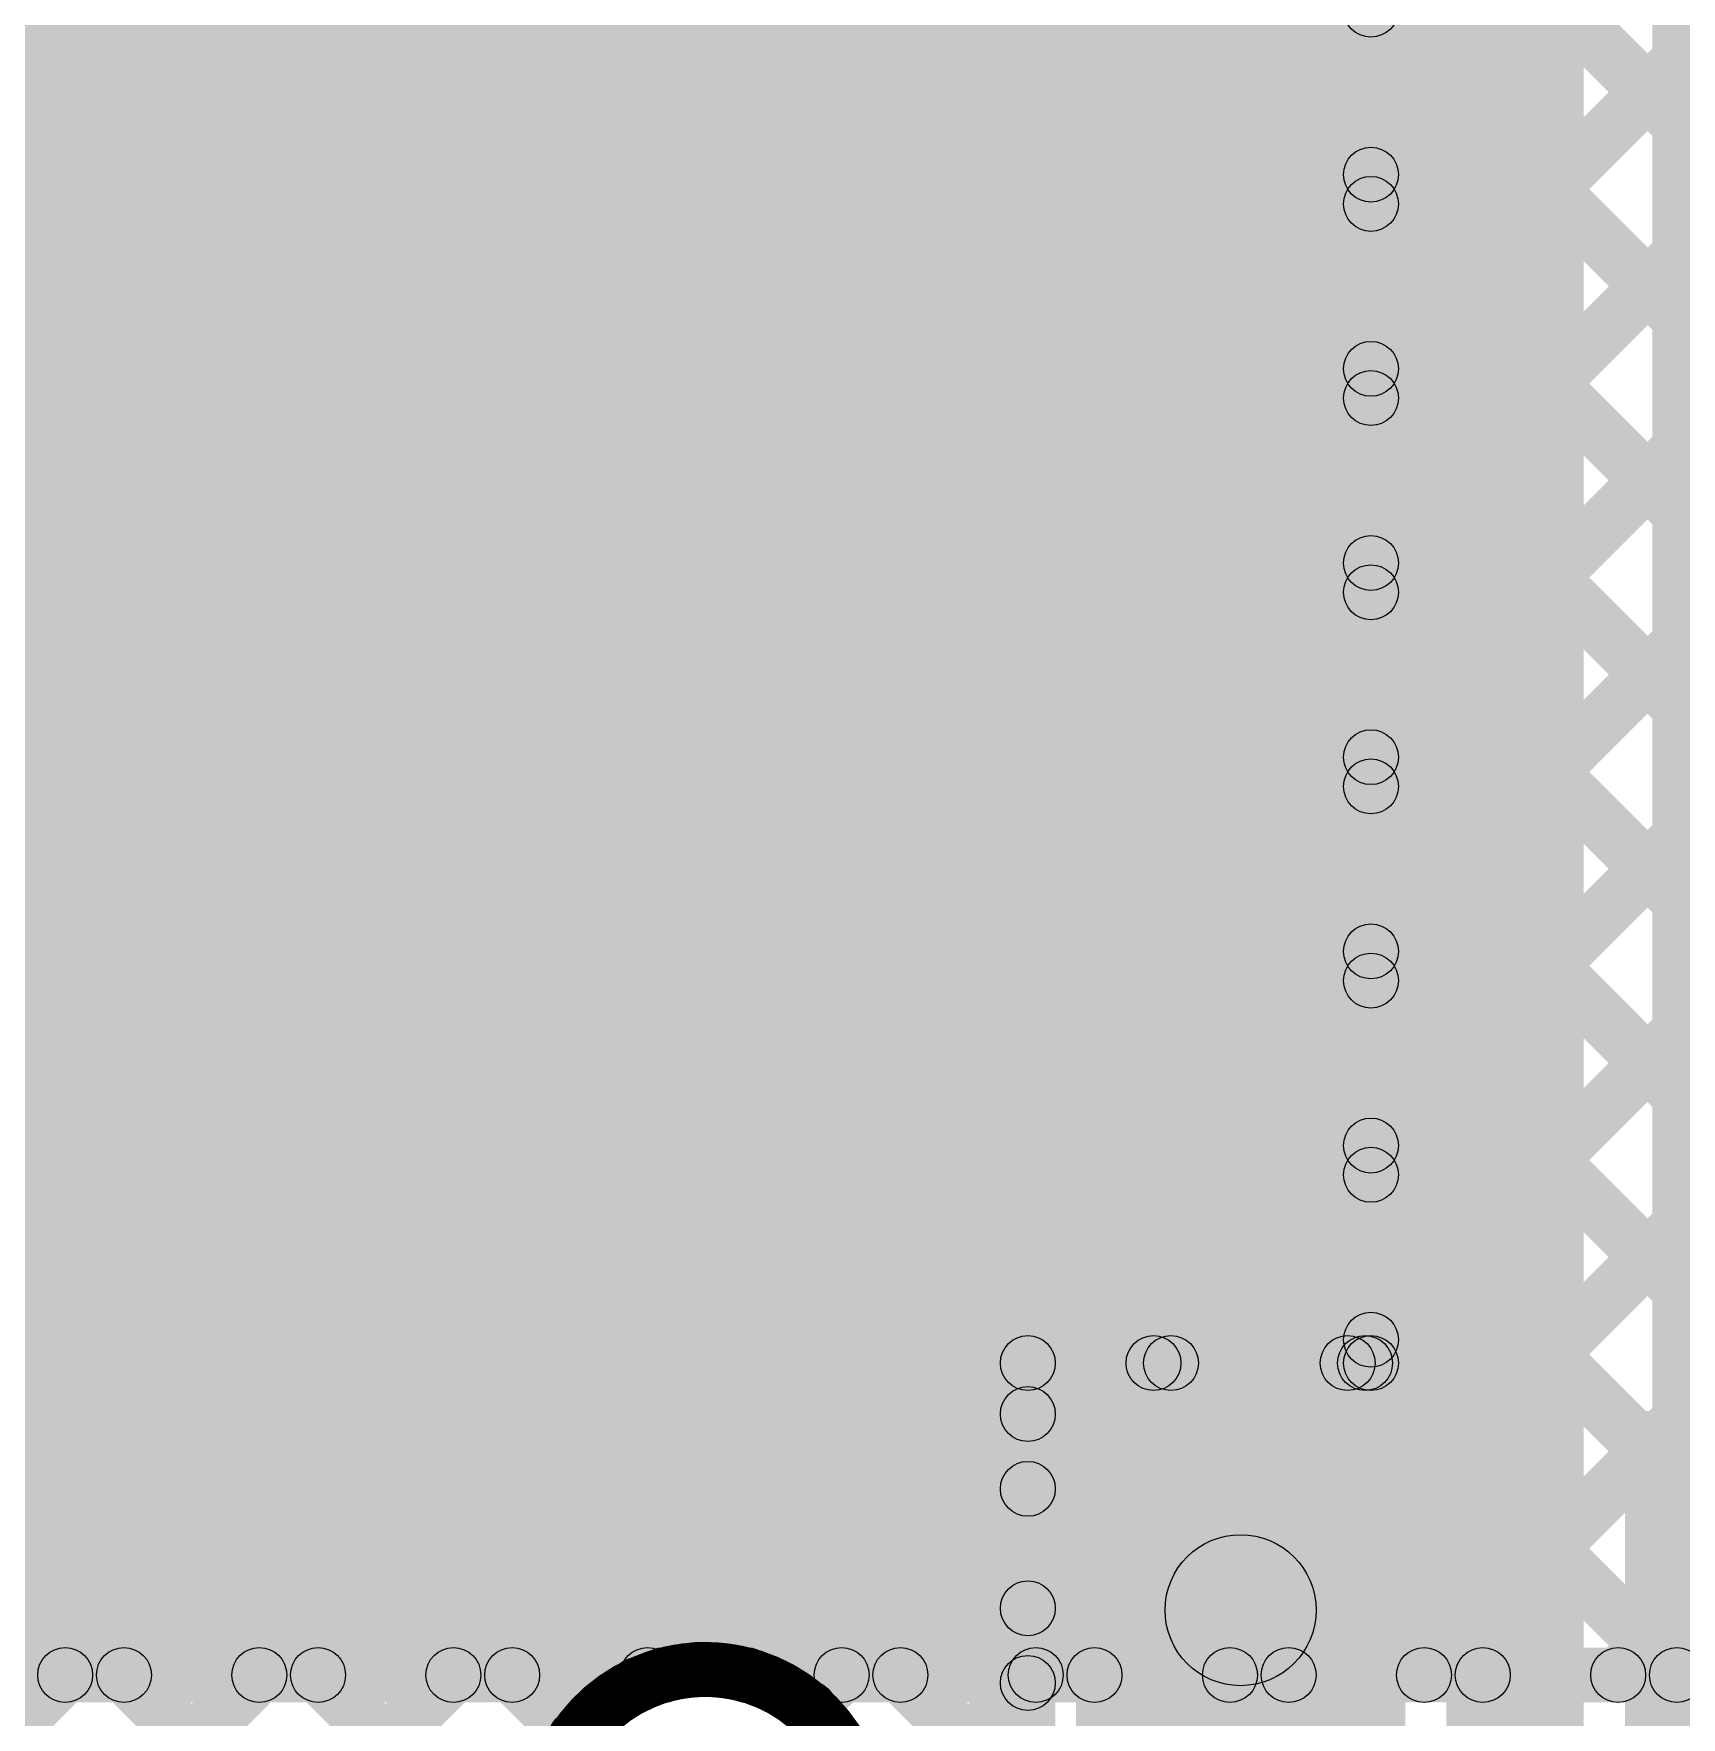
# Model space of a CAD drawing. Header units: millimetres. Extents: x -0.24 to 2.5, y 0 to 2.55.
# Drawn here: x 1.8642 to 2.1042, y 1.6108 to 1.8561 of the extents above; entities that cross this region are included whole.
import ezdxf

# ---------------------------------------------------------------- set-up
doc = ezdxf.new("R2010")
doc.units = ezdxf.units.MM
doc.header["$MEASUREMENT"] = 0
for name, color, linetype in [('BottomLayer', 5, 'Continuous'), ('BottomPaste', 16, 'Continuous'), ('BottomSolder', 6, 'Continuous'), ('TopLayer', 1, 'Continuous'), ('TopPaste', 8, 'Continuous'), ('TopSolder', 216, 'Continuous'), ('ViaHoleLayer', 16, 'Continuous')]:
    doc.layers.add(name, color=color, linetype=linetype)

# ---------------------------------------------------------------- blocks, each defined once
blk = doc.blocks.new('ESP32_WROOM_32__16MB__65')
at = {"layer": 'TopLayer'}
blk.add_hatch(color=1, dxfattribs=at).paths.add_polyline_path([(-0.13743, 0.14843), (0.05943, 0.14843), (0.05943, -0.04843), (-0.13743, -0.04843)])
at = {"layer": 'TopPaste'}
blk.add_hatch(color=8, dxfattribs=at).paths.add_polyline_path([(-0.13743, 0.14843), (0.05943, 0.14843), (0.05943, -0.04843), (-0.13743, -0.04843)])
at = {"layer": 'TopSolder'}
blk.add_hatch(color=216, dxfattribs=at).paths.add_polyline_path([(-0.14143, 0.15243), (0.06343, 0.15243), (0.06343, -0.05243), (-0.14143, -0.05243)])
blk = doc.blocks.new('RES_0805_B_69')
at = {"layer": 'BottomLayer'}
for points in [[(-0.06, 0.025), (-0.02, 0.025), (-0.02, -0.025), (-0.06, -0.025)], [(0.02, 0.025), (0.06, 0.025), (0.06, -0.025), (0.02, -0.025)]]:
    blk.add_hatch(color=5, dxfattribs=at).paths.add_polyline_path(points)
at = {"layer": 'BottomPaste'}
for points in [[(-0.06, 0.025), (-0.02, 0.025), (-0.02, -0.025), (-0.06, -0.025)], [(0.02, 0.025), (0.06, 0.025), (0.06, -0.025), (0.02, -0.025)]]:
    blk.add_hatch(color=16, dxfattribs=at).paths.add_polyline_path(points)
at = {"layer": 'BottomSolder'}
for points in [[(-0.064, 0.029), (-0.016, 0.029), (-0.016, -0.029), (-0.064, -0.029)], [(0.016, 0.029), (0.064, 0.029), (0.064, -0.029), (0.016, -0.029)]]:
    blk.add_hatch(color=6, dxfattribs=at).paths.add_polyline_path(points)

msp = doc.modelspace()

# ---------------------------------------------------------------- hatches: boundary and pattern name
at = {"layer": 'BottomLayer'}
for points in [[(2.1, 1.66), (2.285, 1.66), (2.285, 2.063), (2.1, 2.063)], [(1.75346, 1.93317), (1.75912, 1.93883), (2.03268, 1.66527), (2.02703, 1.65961)], [(1.76383, 1.67614), (1.75817, 1.68179), (2.01521, 1.93883), (2.02086, 1.93317)], [(1.76383, 1.70442), (1.75817, 1.71008), (1.98692, 1.93883), (1.99258, 1.93317)], [(1.76383, 1.64785), (1.75817, 1.65351), (2.04349, 1.93883), (2.04915, 1.93317)], [(1.76383, 1.7327), (1.75817, 1.73836), (1.95864, 1.93883), (1.9643, 1.93317)], [(1.78175, 1.93317), (1.78741, 1.93883), (2.06097, 1.66527), (2.05531, 1.65961)], [(1.81003, 1.93317), (1.81569, 1.93883), (2.06183, 1.69269), (2.05617, 1.68703)], [(1.83832, 1.93317), (1.84397, 1.93883), (2.06183, 1.72097), (2.05617, 1.71532)], [(1.8666, 1.93317), (1.87226, 1.93883), (2.06183, 1.74926), (2.05617, 1.7436)], [(1.89489, 1.93317), (1.90054, 1.93883), (2.06183, 1.77754), (2.05617, 1.77189)], [(1.92317, 1.93317), (1.92883, 1.93883), (2.06183, 1.80583), (2.05617, 1.80017)], [(1.95145, 1.93317), (1.95711, 1.93883), (2.06183, 1.83411), (2.05617, 1.82845)], [(2.063, 1.66244), (2.055, 1.66244), (2.055, 1.926), (2.063, 1.926)], [(2.09, 1.56737), (2.07, 1.56737), (2.07, 1.926), (2.09, 1.926)], [(1.76383, 1.61957), (1.75817, 1.62522), (2.05617, 1.92322), (2.06183, 1.91757)], [(1.75575, 1.9026), (1.76141, 1.90825), (2.01183, 1.65784), (2.00617, 1.65218)], [(1.7652, 1.59265), (1.75954, 1.59831), (2.05617, 1.89494), (2.06183, 1.88928)], [(1.75817, 1.8719), (1.76383, 1.87755), (2.01183, 1.62955), (2.00617, 1.6239)], [(1.815, 1.61417), (1.80935, 1.61983), (2.05617, 1.86665), (2.06183, 1.861)], [(1.75817, 1.84361), (1.76383, 1.84927), (2.01183, 1.60127), (2.00617, 1.59561)], [(1.84329, 1.61417), (1.83763, 1.61983), (2.05617, 1.83837), (2.06183, 1.83271)], [(1.75817, 1.81533), (1.76383, 1.82098), (1.96418, 1.62063), (1.95853, 1.61497)], [(1.87157, 1.61417), (1.86591, 1.61983), (2.05617, 1.81009), (2.06183, 1.80443)], [(1.75817, 1.78704), (1.76383, 1.7927), (1.9367, 1.61983), (1.93104, 1.61417)], [(1.89985, 1.61417), (1.8942, 1.61983), (2.05617, 1.7818), (2.06183, 1.77615)], [(1.75817, 1.75876), (1.76383, 1.76442), (1.90842, 1.61983), (1.90276, 1.61417)], [(1.92814, 1.61417), (1.92248, 1.61983), (2.05617, 1.75352), (2.06183, 1.74786)], [(1.75817, 1.73047), (1.76383, 1.73613), (1.88013, 1.61983), (1.87447, 1.61417)], [(1.95642, 1.61417), (1.95077, 1.61983), (2.05617, 1.72523), (2.06183, 1.71958)], [(2.03014, 1.65961), (2.02449, 1.66527), (2.05617, 1.69695), (2.06183, 1.69129)], [(2.05843, 1.65961), (2.05277, 1.66527), (2.05617, 1.66866), (2.06183, 1.66301)], [(2.009, 1.65844), (2.009, 1.66644), (2.059, 1.66644), (2.059, 1.65844)], [(2.013, 1.59044), (2.005, 1.59044), (2.005, 1.66244), (2.013, 1.66244)], [(2.1, 1.597), (2.234, 1.597), (2.234, 1.661), (2.1, 1.661)], [(1.97986, 1.60933), (1.97421, 1.61498), (2.00617, 1.64695), (2.01183, 1.64129)], [(2.051, 1.58831), (2.029, 1.58831), (2.029, 1.62644), (2.051, 1.62644)], [(1.808, 1.613), (1.808, 1.621), (1.95597, 1.621), (1.95597, 1.613)], [(1.98735, 1.58853), (1.98169, 1.59418), (2.00617, 1.61866), (2.01183, 1.61301)]]:
    msp.add_hatch(color=5, dxfattribs=at).paths.add_polyline_path(points)
h = msp.add_hatch(color=5, dxfattribs=at)
edge = h.paths.add_edge_path()
edge.add_arc((2.059, 1.85957), 0.004, 0, 360)
h = msp.add_hatch(color=5, dxfattribs=at)
edge = h.paths.add_edge_path()
edge.add_arc((1.881, 1.84013), 0.01181, 0, 360)
h = msp.add_hatch(color=5, dxfattribs=at)
edge = h.paths.add_edge_path()
edge.add_arc((1.916, 1.84002), 0.01181, 0, 360)
h = msp.add_hatch(color=5, dxfattribs=at)
edge = h.paths.add_edge_path()
edge.add_arc((1.951, 1.84002), 0.01181, 0, 360)
h = msp.add_hatch(color=5, dxfattribs=at)
edge = h.paths.add_edge_path()
edge.add_arc((1.986, 1.83991), 0.01181, 0, 360)
h = msp.add_hatch(color=5, dxfattribs=at)
edge = h.paths.add_edge_path()
edge.add_arc((2.059, 1.83554), 0.004, 0, 360)
h = msp.add_hatch(color=5, dxfattribs=at)
edge = h.paths.add_edge_path()
edge.add_arc((2.059, 1.83128), 0.004, 0, 360)
h = msp.add_hatch(color=5, dxfattribs=at)
edge = h.paths.add_edge_path()
edge.add_arc((1.881, 1.806), 0.01181, 0, 360)
h = msp.add_hatch(color=5, dxfattribs=at)
edge = h.paths.add_edge_path()
edge.add_arc((1.916, 1.80711), 0.01181, 0, 360)
h = msp.add_hatch(color=5, dxfattribs=at)
edge = h.paths.add_edge_path()
edge.add_arc((1.951, 1.80589), 0.01181, 0, 360)
h = msp.add_hatch(color=5, dxfattribs=at)
edge = h.paths.add_edge_path()
edge.add_arc((1.986, 1.807), 0.01181, 0, 360)
h = msp.add_hatch(color=5, dxfattribs=at)
edge = h.paths.add_edge_path()
edge.add_arc((2.059, 1.80726), 0.004, 0, 360)
h = msp.add_hatch(color=5, dxfattribs=at)
edge = h.paths.add_edge_path()
edge.add_arc((2.059, 1.803), 0.004, 0, 360)
h = msp.add_hatch(color=5, dxfattribs=at)
edge = h.paths.add_edge_path()
edge.add_arc((1.881, 1.774), 0.01181, 0, 360)
h = msp.add_hatch(color=5, dxfattribs=at)
edge = h.paths.add_edge_path()
edge.add_arc((1.916, 1.77389), 0.01181, 0, 360)
h = msp.add_hatch(color=5, dxfattribs=at)
edge = h.paths.add_edge_path()
edge.add_arc((1.951, 1.77389), 0.01181, 0, 360)
h = msp.add_hatch(color=5, dxfattribs=at)
edge = h.paths.add_edge_path()
edge.add_arc((1.986, 1.77378), 0.01181, 0, 360)
h = msp.add_hatch(color=5, dxfattribs=at)
edge = h.paths.add_edge_path()
edge.add_arc((2.059, 1.77897), 0.004, 0, 360)
h = msp.add_hatch(color=5, dxfattribs=at)
edge = h.paths.add_edge_path()
edge.add_arc((2.059, 1.77471), 0.004, 0, 360)
h = msp.add_hatch(color=5, dxfattribs=at)
edge = h.paths.add_edge_path()
edge.add_arc((2.059, 1.75069), 0.004, 0, 360)
h = msp.add_hatch(color=5, dxfattribs=at)
edge = h.paths.add_edge_path()
edge.add_arc((1.881, 1.74122), 0.01181, 0, 360)
h = msp.add_hatch(color=5, dxfattribs=at)
edge = h.paths.add_edge_path()
edge.add_arc((1.916, 1.74111), 0.01181, 0, 360)
h = msp.add_hatch(color=5, dxfattribs=at)
edge = h.paths.add_edge_path()
edge.add_arc((1.951, 1.74111), 0.01181, 0, 360)
h = msp.add_hatch(color=5, dxfattribs=at)
edge = h.paths.add_edge_path()
edge.add_arc((1.986, 1.741), 0.01181, 0, 360)
h = msp.add_hatch(color=5, dxfattribs=at)
edge = h.paths.add_edge_path()
edge.add_arc((2.059, 1.74643), 0.004, 0, 360)
h = msp.add_hatch(color=5, dxfattribs=at)
edge = h.paths.add_edge_path()
edge.add_arc((2.059, 1.7224), 0.004, 0, 360)
h = msp.add_hatch(color=5, dxfattribs=at)
edge = h.paths.add_edge_path()
edge.add_arc((2.059, 1.71815), 0.004, 0, 360)
h = msp.add_hatch(color=5, dxfattribs=at)
edge = h.paths.add_edge_path()
edge.add_arc((1.881, 1.708), 0.01181, 0, 360)
h = msp.add_hatch(color=5, dxfattribs=at)
edge = h.paths.add_edge_path()
edge.add_arc((1.916, 1.70911), 0.01181, 0, 360)
h = msp.add_hatch(color=5, dxfattribs=at)
edge = h.paths.add_edge_path()
edge.add_arc((1.951, 1.70789), 0.01181, 0, 360)
h = msp.add_hatch(color=5, dxfattribs=at)
edge = h.paths.add_edge_path()
edge.add_arc((1.986, 1.709), 0.01181, 0, 360)
h = msp.add_hatch(color=5, dxfattribs=at)
edge = h.paths.add_edge_path()
edge.add_arc((2.059, 1.69412), 0.004, 0, 360)
h = msp.add_hatch(color=5, dxfattribs=at)
edge = h.paths.add_edge_path()
edge.add_arc((2.059, 1.68986), 0.004, 0, 360)
h = msp.add_hatch(color=5, dxfattribs=at)
edge = h.paths.add_edge_path()
edge.add_arc((1.916, 1.67589), 0.01181, 0, 360)
h = msp.add_hatch(color=5, dxfattribs=at)
edge = h.paths.add_edge_path()
edge.add_arc((1.986, 1.67578), 0.01181, 0, 360)
h = msp.add_hatch(color=5, dxfattribs=at)
edge = h.paths.add_edge_path()
edge.add_arc((1.881, 1.67478), 0.01181, 0, 360)
h = msp.add_hatch(color=5, dxfattribs=at)
edge = h.paths.add_edge_path()
edge.add_arc((1.951, 1.67467), 0.01181, 0, 360)
h = msp.add_hatch(color=5, dxfattribs=at)
edge = h.paths.add_edge_path()
edge.add_arc((2.059, 1.66584), 0.004, 0, 360)
h = msp.add_hatch(color=5, dxfattribs=at)
edge = h.paths.add_edge_path()
edge.add_arc((2.009, 1.66244), 0.004, 0, 360)
h = msp.add_hatch(color=5, dxfattribs=at)
edge = h.paths.add_edge_path()
edge.add_arc((2.009, 1.66244), 0.004, 0, 360)
h = msp.add_hatch(color=5, dxfattribs=at)
edge = h.paths.add_edge_path()
edge.add_arc((2.02732, 1.66244), 0.004, 0, 360)
h = msp.add_hatch(color=5, dxfattribs=at)
edge = h.paths.add_edge_path()
edge.add_arc((2.02986, 1.66244), 0.004, 0, 360)
h = msp.add_hatch(color=5, dxfattribs=at)
edge = h.paths.add_edge_path()
edge.add_arc((2.0556, 1.66244), 0.004, 0, 360)
h = msp.add_hatch(color=5, dxfattribs=at)
edge = h.paths.add_edge_path()
edge.add_arc((2.05814, 1.66244), 0.004, 0, 360)
h = msp.add_hatch(color=5, dxfattribs=at)
edge = h.paths.add_edge_path()
edge.add_arc((2.059, 1.66244), 0.004, 0, 360)
h = msp.add_hatch(color=5, dxfattribs=at)
edge = h.paths.add_edge_path()
edge.add_arc((2.059, 1.66244), 0.004, 0, 360)
h = msp.add_hatch(color=5, dxfattribs=at)
edge = h.paths.add_edge_path()
edge.add_arc((2.009, 1.65501), 0.004, 0, 360)
h = msp.add_hatch(color=5, dxfattribs=at)
edge = h.paths.add_edge_path()
edge.add_arc((1.881, 1.64155), 0.01181, 0, 360)
h = msp.add_hatch(color=5, dxfattribs=at)
edge = h.paths.add_edge_path()
edge.add_arc((1.916, 1.64267), 0.01181, 0, 360)
h = msp.add_hatch(color=5, dxfattribs=at)
edge = h.paths.add_edge_path()
edge.add_arc((1.951, 1.64144), 0.01181, 0, 360)
h = msp.add_hatch(color=5, dxfattribs=at)
edge = h.paths.add_edge_path()
edge.add_arc((1.986, 1.64255), 0.01181, 0, 360)
h = msp.add_hatch(color=5, dxfattribs=at)
edge = h.paths.add_edge_path()
edge.add_arc((2.009, 1.64412), 0.004, 0, 360)
h = msp.add_hatch(color=5, dxfattribs=at)
edge = h.paths.add_edge_path()
edge.add_arc((2.04, 1.62644), 0.011, 0, 360)
h = msp.add_hatch(color=5, dxfattribs=at)
edge = h.paths.add_edge_path()
edge.add_arc((2.009, 1.62672), 0.004, 0, 360)
h = msp.add_hatch(color=5, dxfattribs=at)
edge = h.paths.add_edge_path()
edge.add_arc((1.96135, 1.6178), 0.004, 0, 360)
h = msp.add_hatch(color=5, dxfattribs=at)
edge = h.paths.add_edge_path()
edge.add_arc((1.86874, 1.617), 0.004, 0, 360)
h = msp.add_hatch(color=5, dxfattribs=at)
edge = h.paths.add_edge_path()
edge.add_arc((1.8773, 1.617), 0.004, 0, 360)
h = msp.add_hatch(color=5, dxfattribs=at)
edge = h.paths.add_edge_path()
edge.add_arc((1.89703, 1.617), 0.004, 0, 360)
h = msp.add_hatch(color=5, dxfattribs=at)
edge = h.paths.add_edge_path()
edge.add_arc((1.90559, 1.617), 0.004, 0, 360)
h = msp.add_hatch(color=5, dxfattribs=at)
edge = h.paths.add_edge_path()
edge.add_arc((1.92531, 1.617), 0.004, 0, 360)
h = msp.add_hatch(color=5, dxfattribs=at)
edge = h.paths.add_edge_path()
edge.add_arc((1.93387, 1.617), 0.004, 0, 360)
h = msp.add_hatch(color=5, dxfattribs=at)
edge = h.paths.add_edge_path()
edge.add_arc((1.9536, 1.617), 0.004, 0, 360)
h = msp.add_hatch(color=5, dxfattribs=at)
edge = h.paths.add_edge_path()
edge.add_arc((1.95597, 1.617), 0.004, 0, 360)
h = msp.add_hatch(color=5, dxfattribs=at)
edge = h.paths.add_edge_path()
edge.add_arc((1.95597, 1.617), 0.004, 0, 360)
h = msp.add_hatch(color=5, dxfattribs=at)
edge = h.paths.add_edge_path()
edge.add_arc((2.009, 1.61584), 0.004, 0, 360)
h = msp.add_hatch(color=5, dxfattribs=at)
edge = h.paths.add_edge_path()
edge.add_arc((1.97703, 1.61216), 0.004, 0, 360)
at = {"layer": 'BottomSolder'}
h = msp.add_hatch(color=6, dxfattribs=at)
edge = h.paths.add_edge_path()
edge.add_arc((1.881, 1.84013), 0.01581, 0, 360)
h = msp.add_hatch(color=6, dxfattribs=at)
edge = h.paths.add_edge_path()
edge.add_arc((1.916, 1.84002), 0.01581, 0, 360)
h = msp.add_hatch(color=6, dxfattribs=at)
edge = h.paths.add_edge_path()
edge.add_arc((1.951, 1.84002), 0.01581, 0, 360)
h = msp.add_hatch(color=6, dxfattribs=at)
edge = h.paths.add_edge_path()
edge.add_arc((1.986, 1.83991), 0.01581, 0, 360)
h = msp.add_hatch(color=6, dxfattribs=at)
edge = h.paths.add_edge_path()
edge.add_arc((1.916, 1.80711), 0.01581, 0, 360)
h = msp.add_hatch(color=6, dxfattribs=at)
edge = h.paths.add_edge_path()
edge.add_arc((1.986, 1.807), 0.01581, 0, 360)
h = msp.add_hatch(color=6, dxfattribs=at)
edge = h.paths.add_edge_path()
edge.add_arc((1.881, 1.806), 0.01581, 0, 360)
h = msp.add_hatch(color=6, dxfattribs=at)
edge = h.paths.add_edge_path()
edge.add_arc((1.951, 1.80589), 0.01581, 0, 360)
h = msp.add_hatch(color=6, dxfattribs=at)
edge = h.paths.add_edge_path()
edge.add_arc((1.881, 1.774), 0.01581, 0, 360)
h = msp.add_hatch(color=6, dxfattribs=at)
edge = h.paths.add_edge_path()
edge.add_arc((1.916, 1.77389), 0.01581, 0, 360)
h = msp.add_hatch(color=6, dxfattribs=at)
edge = h.paths.add_edge_path()
edge.add_arc((1.951, 1.77389), 0.01581, 0, 360)
h = msp.add_hatch(color=6, dxfattribs=at)
edge = h.paths.add_edge_path()
edge.add_arc((1.986, 1.77378), 0.01581, 0, 360)
h = msp.add_hatch(color=6, dxfattribs=at)
edge = h.paths.add_edge_path()
edge.add_arc((1.881, 1.74122), 0.01581, 0, 360)
h = msp.add_hatch(color=6, dxfattribs=at)
edge = h.paths.add_edge_path()
edge.add_arc((1.916, 1.74111), 0.01581, 0, 360)
h = msp.add_hatch(color=6, dxfattribs=at)
edge = h.paths.add_edge_path()
edge.add_arc((1.951, 1.74111), 0.01581, 0, 360)
h = msp.add_hatch(color=6, dxfattribs=at)
edge = h.paths.add_edge_path()
edge.add_arc((1.986, 1.741), 0.01581, 0, 360)
h = msp.add_hatch(color=6, dxfattribs=at)
edge = h.paths.add_edge_path()
edge.add_arc((1.916, 1.70911), 0.01581, 0, 360)
h = msp.add_hatch(color=6, dxfattribs=at)
edge = h.paths.add_edge_path()
edge.add_arc((1.986, 1.709), 0.01581, 0, 360)
h = msp.add_hatch(color=6, dxfattribs=at)
edge = h.paths.add_edge_path()
edge.add_arc((1.881, 1.708), 0.01581, 0, 360)
h = msp.add_hatch(color=6, dxfattribs=at)
edge = h.paths.add_edge_path()
edge.add_arc((1.951, 1.70789), 0.01581, 0, 360)
h = msp.add_hatch(color=6, dxfattribs=at)
edge = h.paths.add_edge_path()
edge.add_arc((1.881, 1.67478), 0.01581, 0, 360)
h = msp.add_hatch(color=6, dxfattribs=at)
edge = h.paths.add_edge_path()
edge.add_arc((1.916, 1.67589), 0.01581, 0, 360)
h = msp.add_hatch(color=6, dxfattribs=at)
edge = h.paths.add_edge_path()
edge.add_arc((1.951, 1.67467), 0.01581, 0, 360)
h = msp.add_hatch(color=6, dxfattribs=at)
edge = h.paths.add_edge_path()
edge.add_arc((1.986, 1.67578), 0.01581, 0, 360)
h = msp.add_hatch(color=6, dxfattribs=at)
edge = h.paths.add_edge_path()
edge.add_arc((1.916, 1.64267), 0.01581, 0, 360)
h = msp.add_hatch(color=6, dxfattribs=at)
edge = h.paths.add_edge_path()
edge.add_arc((1.986, 1.64255), 0.01581, 0, 360)
h = msp.add_hatch(color=6, dxfattribs=at)
edge = h.paths.add_edge_path()
edge.add_arc((1.881, 1.64155), 0.01581, 0, 360)
h = msp.add_hatch(color=6, dxfattribs=at)
edge = h.paths.add_edge_path()
edge.add_arc((1.951, 1.64144), 0.01581, 0, 360)
at = {"layer": 'TopLayer'}
for points in [[(1.67345, 2.21117), (1.67911, 2.21683), (2.15993, 1.73601), (2.15428, 1.73035)], [(1.70174, 2.21117), (1.7074, 2.21683), (2.1834, 1.74083), (2.17774, 1.73517)], [(1.73002, 2.21117), (1.73568, 2.21683), (2.19975, 1.75276), (2.19409, 1.7471)], [(1.6312, 1.60007), (1.62554, 1.60573), (2.19409, 2.17428), (2.19975, 2.16863)], [(1.69217, 2.16417), (1.69783, 2.16983), (2.1444, 1.72326), (2.13874, 1.7176)], [(1.6312, 1.57179), (1.62554, 1.57745), (2.19409, 2.146), (2.19975, 2.14034)], [(1.64086, 1.55317), (1.63521, 1.55883), (2.19409, 2.11771), (2.19975, 2.11206)], [(1.73398, 2.09407), (1.73964, 2.09973), (2.13561, 1.70376), (2.12996, 1.6981)], [(1.66665, 1.55068), (1.661, 1.55633), (2.19409, 2.08943), (2.19975, 2.08377)], [(1.73217, 2.0676), (1.73783, 2.07326), (2.13483, 1.67626), (2.12917, 1.6706)], [(1.7529, 1.60864), (1.74724, 1.6143), (2.19409, 2.06114), (2.19975, 2.05549)], [(1.73217, 2.03932), (1.73783, 2.04497), (2.13483, 1.64797), (2.12917, 1.64232)], [(1.7652, 1.59265), (1.75954, 1.59831), (2.19409, 2.03286), (2.19975, 2.0272)], [(1.73217, 2.01103), (1.73783, 2.01669), (2.133, 1.62152), (2.12734, 1.61586)], [(1.775, 1.57417), (1.76935, 1.57983), (2.19409, 2.00458), (2.19975, 1.99892)], [(1.73217, 1.98275), (1.73783, 1.98841), (2.10641, 1.61983), (2.10075, 1.61417)], [(1.80329, 1.57417), (1.79763, 1.57983), (2.19409, 1.97629), (2.19975, 1.97063)], [(1.73217, 1.95446), (1.73783, 1.96012), (2.07812, 1.61983), (2.07246, 1.61417)], [(1.83157, 1.57417), (1.82591, 1.57983), (2.19409, 1.94801), (2.19975, 1.94235)], [(1.85985, 1.57417), (1.8542, 1.57983), (2.21448, 1.94011), (2.22014, 1.93445)], [(1.72906, 1.92929), (1.73472, 1.93495), (2.04984, 1.61983), (2.04418, 1.61417)], [(1.71846, 1.9116), (1.72412, 1.91726), (2.02155, 1.61983), (2.0159, 1.61417)], [(1.7023, 1.89948), (1.70796, 1.90514), (1.99327, 1.61983), (1.98761, 1.61417)], [(1.65104, 1.89417), (1.6567, 1.89983), (1.94593, 1.6106), (1.94027, 1.60494)], [(1.67933, 1.89417), (1.68498, 1.89983), (1.96418, 1.62063), (1.95853, 1.61497)], [(1.62554, 1.89139), (1.6312, 1.89705), (1.94842, 1.57983), (1.94276, 1.57417)], [(1.88814, 1.57417), (1.88248, 1.57983), (2.19409, 1.89144), (2.19975, 1.88578)], [(1.668, 1.615), (2.073, 1.615), (2.073, 1.89), (1.668, 1.89)], [(1.62554, 1.8631), (1.6312, 1.86876), (1.92013, 1.57983), (1.91447, 1.57417)], [(1.95502, 1.61276), (1.94936, 1.61842), (2.19409, 1.86315), (2.19975, 1.8575)], [(1.98471, 1.61417), (1.97905, 1.61983), (2.19409, 1.83487), (2.19975, 1.82921)], [(2.01299, 1.61417), (2.00734, 1.61983), (2.19409, 1.80659), (2.19975, 1.80093)], [(2.04128, 1.61417), (2.03562, 1.61983), (2.13782, 1.72203), (2.14348, 1.71638)], [(2.06956, 1.61417), (2.0639, 1.61983), (2.12917, 1.6851), (2.13483, 1.67944)], [(2.09785, 1.61417), (2.09219, 1.61983), (2.12917, 1.65681), (2.13483, 1.65115)], [(1.96803, 1.613), (1.96803, 1.621), (2.126, 1.621), (2.126, 1.613)]]:
    msp.add_hatch(color=1, dxfattribs=at).paths.add_polyline_path(points)
h = msp.add_hatch(color=1, dxfattribs=at)
edge = h.paths.add_edge_path()
edge.add_arc((1.881, 1.84013), 0.01181, 0, 360)
h = msp.add_hatch(color=1, dxfattribs=at)
edge = h.paths.add_edge_path()
edge.add_arc((1.916, 1.84002), 0.01181, 0, 360)
h = msp.add_hatch(color=1, dxfattribs=at)
edge = h.paths.add_edge_path()
edge.add_arc((1.951, 1.84002), 0.01181, 0, 360)
h = msp.add_hatch(color=1, dxfattribs=at)
edge = h.paths.add_edge_path()
edge.add_arc((1.986, 1.83991), 0.01181, 0, 360)
h = msp.add_hatch(color=1, dxfattribs=at)
edge = h.paths.add_edge_path()
edge.add_arc((1.881, 1.806), 0.01181, 0, 360)
h = msp.add_hatch(color=1, dxfattribs=at)
edge = h.paths.add_edge_path()
edge.add_arc((1.916, 1.80711), 0.01181, 0, 360)
h = msp.add_hatch(color=1, dxfattribs=at)
edge = h.paths.add_edge_path()
edge.add_arc((1.951, 1.80589), 0.01181, 0, 360)
h = msp.add_hatch(color=1, dxfattribs=at)
edge = h.paths.add_edge_path()
edge.add_arc((1.986, 1.807), 0.01181, 0, 360)
h = msp.add_hatch(color=1, dxfattribs=at)
edge = h.paths.add_edge_path()
edge.add_arc((1.881, 1.774), 0.01181, 0, 360)
h = msp.add_hatch(color=1, dxfattribs=at)
edge = h.paths.add_edge_path()
edge.add_arc((1.916, 1.77389), 0.01181, 0, 360)
h = msp.add_hatch(color=1, dxfattribs=at)
edge = h.paths.add_edge_path()
edge.add_arc((1.951, 1.77389), 0.01181, 0, 360)
h = msp.add_hatch(color=1, dxfattribs=at)
edge = h.paths.add_edge_path()
edge.add_arc((1.986, 1.77378), 0.01181, 0, 360)
h = msp.add_hatch(color=1, dxfattribs=at)
edge = h.paths.add_edge_path()
edge.add_arc((1.881, 1.74122), 0.01181, 0, 360)
h = msp.add_hatch(color=1, dxfattribs=at)
edge = h.paths.add_edge_path()
edge.add_arc((1.916, 1.74111), 0.01181, 0, 360)
h = msp.add_hatch(color=1, dxfattribs=at)
edge = h.paths.add_edge_path()
edge.add_arc((1.951, 1.74111), 0.01181, 0, 360)
h = msp.add_hatch(color=1, dxfattribs=at)
edge = h.paths.add_edge_path()
edge.add_arc((1.986, 1.741), 0.01181, 0, 360)
h = msp.add_hatch(color=1, dxfattribs=at)
edge = h.paths.add_edge_path()
edge.add_arc((1.881, 1.708), 0.01181, 0, 360)
h = msp.add_hatch(color=1, dxfattribs=at)
edge = h.paths.add_edge_path()
edge.add_arc((1.916, 1.70911), 0.01181, 0, 360)
h = msp.add_hatch(color=1, dxfattribs=at)
edge = h.paths.add_edge_path()
edge.add_arc((1.951, 1.70789), 0.01181, 0, 360)
h = msp.add_hatch(color=1, dxfattribs=at)
edge = h.paths.add_edge_path()
edge.add_arc((1.986, 1.709), 0.01181, 0, 360)
h = msp.add_hatch(color=1, dxfattribs=at)
edge = h.paths.add_edge_path()
edge.add_arc((1.916, 1.67589), 0.01181, 0, 360)
h = msp.add_hatch(color=1, dxfattribs=at)
edge = h.paths.add_edge_path()
edge.add_arc((1.986, 1.67578), 0.01181, 0, 360)
h = msp.add_hatch(color=1, dxfattribs=at)
edge = h.paths.add_edge_path()
edge.add_arc((1.881, 1.67478), 0.01181, 0, 360)
h = msp.add_hatch(color=1, dxfattribs=at)
edge = h.paths.add_edge_path()
edge.add_arc((1.951, 1.67467), 0.01181, 0, 360)
h = msp.add_hatch(color=1, dxfattribs=at)
edge = h.paths.add_edge_path()
edge.add_arc((1.881, 1.64155), 0.01181, 0, 360)
h = msp.add_hatch(color=1, dxfattribs=at)
edge = h.paths.add_edge_path()
edge.add_arc((1.916, 1.64267), 0.01181, 0, 360)
h = msp.add_hatch(color=1, dxfattribs=at)
edge = h.paths.add_edge_path()
edge.add_arc((1.951, 1.64144), 0.01181, 0, 360)
h = msp.add_hatch(color=1, dxfattribs=at)
edge = h.paths.add_edge_path()
edge.add_arc((1.986, 1.64255), 0.01181, 0, 360)
h = msp.add_hatch(color=1, dxfattribs=at)
edge = h.paths.add_edge_path()
edge.add_arc((1.96135, 1.6178), 0.004, 0, 360)
h = msp.add_hatch(color=1, dxfattribs=at)
edge = h.paths.add_edge_path()
edge.add_arc((1.95219, 1.61559), 0.004, 0, 360)
h = msp.add_hatch(color=1, dxfattribs=at)
edge = h.paths.add_edge_path()
edge.add_arc((1.96803, 1.617), 0.004, 0, 360)
h = msp.add_hatch(color=1, dxfattribs=at)
edge = h.paths.add_edge_path()
edge.add_arc((1.96803, 1.617), 0.004, 0, 360)
h = msp.add_hatch(color=1, dxfattribs=at)
edge = h.paths.add_edge_path()
edge.add_arc((1.98188, 1.617), 0.004, 0, 360)
h = msp.add_hatch(color=1, dxfattribs=at)
edge = h.paths.add_edge_path()
edge.add_arc((1.99044, 1.617), 0.004, 0, 360)
h = msp.add_hatch(color=1, dxfattribs=at)
edge = h.paths.add_edge_path()
edge.add_arc((2.01016, 1.617), 0.004, 0, 360)
h = msp.add_hatch(color=1, dxfattribs=at)
edge = h.paths.add_edge_path()
edge.add_arc((2.01872, 1.617), 0.004, 0, 360)
h = msp.add_hatch(color=1, dxfattribs=at)
edge = h.paths.add_edge_path()
edge.add_arc((2.03845, 1.617), 0.004, 0, 360)
h = msp.add_hatch(color=1, dxfattribs=at)
edge = h.paths.add_edge_path()
edge.add_arc((2.04701, 1.617), 0.004, 0, 360)
h = msp.add_hatch(color=1, dxfattribs=at)
edge = h.paths.add_edge_path()
edge.add_arc((2.06673, 1.617), 0.004, 0, 360)
h = msp.add_hatch(color=1, dxfattribs=at)
edge = h.paths.add_edge_path()
edge.add_arc((2.07529, 1.617), 0.004, 0, 360)
h = msp.add_hatch(color=1, dxfattribs=at)
edge = h.paths.add_edge_path()
edge.add_arc((2.09502, 1.617), 0.004, 0, 360)
h = msp.add_hatch(color=1, dxfattribs=at)
edge = h.paths.add_edge_path()
edge.add_arc((2.10358, 1.617), 0.004, 0, 360)
h = msp.add_hatch(color=1, dxfattribs=at)
edge = h.paths.add_edge_path()
edge.add_arc((1.9431, 1.60777), 0.004, 0, 360)
at = {"layer": 'TopSolder'}
h = msp.add_hatch(color=216, dxfattribs=at)
edge = h.paths.add_edge_path()
edge.add_arc((1.881, 1.84013), 0.01581, 0, 360)
h = msp.add_hatch(color=216, dxfattribs=at)
edge = h.paths.add_edge_path()
edge.add_arc((1.916, 1.84002), 0.01581, 0, 360)
h = msp.add_hatch(color=216, dxfattribs=at)
edge = h.paths.add_edge_path()
edge.add_arc((1.951, 1.84002), 0.01581, 0, 360)
h = msp.add_hatch(color=216, dxfattribs=at)
edge = h.paths.add_edge_path()
edge.add_arc((1.986, 1.83991), 0.01581, 0, 360)
h = msp.add_hatch(color=216, dxfattribs=at)
edge = h.paths.add_edge_path()
edge.add_arc((1.916, 1.80711), 0.01581, 0, 360)
h = msp.add_hatch(color=216, dxfattribs=at)
edge = h.paths.add_edge_path()
edge.add_arc((1.986, 1.807), 0.01581, 0, 360)
h = msp.add_hatch(color=216, dxfattribs=at)
edge = h.paths.add_edge_path()
edge.add_arc((1.881, 1.806), 0.01581, 0, 360)
h = msp.add_hatch(color=216, dxfattribs=at)
edge = h.paths.add_edge_path()
edge.add_arc((1.951, 1.80589), 0.01581, 0, 360)
h = msp.add_hatch(color=216, dxfattribs=at)
edge = h.paths.add_edge_path()
edge.add_arc((1.881, 1.774), 0.01581, 0, 360)
h = msp.add_hatch(color=216, dxfattribs=at)
edge = h.paths.add_edge_path()
edge.add_arc((1.916, 1.77389), 0.01581, 0, 360)
h = msp.add_hatch(color=216, dxfattribs=at)
edge = h.paths.add_edge_path()
edge.add_arc((1.951, 1.77389), 0.01581, 0, 360)
h = msp.add_hatch(color=216, dxfattribs=at)
edge = h.paths.add_edge_path()
edge.add_arc((1.986, 1.77378), 0.01581, 0, 360)
h = msp.add_hatch(color=216, dxfattribs=at)
edge = h.paths.add_edge_path()
edge.add_arc((1.881, 1.74122), 0.01581, 0, 360)
h = msp.add_hatch(color=216, dxfattribs=at)
edge = h.paths.add_edge_path()
edge.add_arc((1.916, 1.74111), 0.01581, 0, 360)
h = msp.add_hatch(color=216, dxfattribs=at)
edge = h.paths.add_edge_path()
edge.add_arc((1.951, 1.74111), 0.01581, 0, 360)
h = msp.add_hatch(color=216, dxfattribs=at)
edge = h.paths.add_edge_path()
edge.add_arc((1.986, 1.741), 0.01581, 0, 360)
h = msp.add_hatch(color=216, dxfattribs=at)
edge = h.paths.add_edge_path()
edge.add_arc((1.916, 1.70911), 0.01581, 0, 360)
h = msp.add_hatch(color=216, dxfattribs=at)
edge = h.paths.add_edge_path()
edge.add_arc((1.986, 1.709), 0.01581, 0, 360)
h = msp.add_hatch(color=216, dxfattribs=at)
edge = h.paths.add_edge_path()
edge.add_arc((1.881, 1.708), 0.01581, 0, 360)
h = msp.add_hatch(color=216, dxfattribs=at)
edge = h.paths.add_edge_path()
edge.add_arc((1.951, 1.70789), 0.01581, 0, 360)
h = msp.add_hatch(color=216, dxfattribs=at)
edge = h.paths.add_edge_path()
edge.add_arc((1.881, 1.67478), 0.01581, 0, 360)
h = msp.add_hatch(color=216, dxfattribs=at)
edge = h.paths.add_edge_path()
edge.add_arc((1.916, 1.67589), 0.01581, 0, 360)
h = msp.add_hatch(color=216, dxfattribs=at)
edge = h.paths.add_edge_path()
edge.add_arc((1.951, 1.67467), 0.01581, 0, 360)
h = msp.add_hatch(color=216, dxfattribs=at)
edge = h.paths.add_edge_path()
edge.add_arc((1.986, 1.67578), 0.01581, 0, 360)
h = msp.add_hatch(color=216, dxfattribs=at)
edge = h.paths.add_edge_path()
edge.add_arc((1.916, 1.64267), 0.01581, 0, 360)
h = msp.add_hatch(color=216, dxfattribs=at)
edge = h.paths.add_edge_path()
edge.add_arc((1.986, 1.64255), 0.01581, 0, 360)
h = msp.add_hatch(color=216, dxfattribs=at)
edge = h.paths.add_edge_path()
edge.add_arc((1.881, 1.64155), 0.01581, 0, 360)
h = msp.add_hatch(color=216, dxfattribs=at)
edge = h.paths.add_edge_path()
edge.add_arc((1.951, 1.64144), 0.01581, 0, 360)
at = {"layer": 'ViaHoleLayer'}
h = msp.add_hatch(color=16, dxfattribs=at)
edge = h.paths.add_edge_path()
edge.add_arc((1.881, 1.84013), 0.00787, 0, 360)
h = msp.add_hatch(color=16, dxfattribs=at)
edge = h.paths.add_edge_path()
edge.add_arc((1.916, 1.84002), 0.00787, 0, 360)
h = msp.add_hatch(color=16, dxfattribs=at)
edge = h.paths.add_edge_path()
edge.add_arc((1.951, 1.84002), 0.00787, 0, 360)
h = msp.add_hatch(color=16, dxfattribs=at)
edge = h.paths.add_edge_path()
edge.add_arc((1.986, 1.83991), 0.00787, 0, 360)
h = msp.add_hatch(color=16, dxfattribs=at)
edge = h.paths.add_edge_path()
edge.add_arc((1.916, 1.80711), 0.00787, 0, 360)
h = msp.add_hatch(color=16, dxfattribs=at)
edge = h.paths.add_edge_path()
edge.add_arc((1.986, 1.807), 0.00787, 0, 360)
h = msp.add_hatch(color=16, dxfattribs=at)
edge = h.paths.add_edge_path()
edge.add_arc((1.881, 1.806), 0.00787, 0, 360)
h = msp.add_hatch(color=16, dxfattribs=at)
edge = h.paths.add_edge_path()
edge.add_arc((1.951, 1.80589), 0.00787, 0, 360)
h = msp.add_hatch(color=16, dxfattribs=at)
edge = h.paths.add_edge_path()
edge.add_arc((1.881, 1.774), 0.00787, 0, 360)
h = msp.add_hatch(color=16, dxfattribs=at)
edge = h.paths.add_edge_path()
edge.add_arc((1.916, 1.77389), 0.00787, 0, 360)
h = msp.add_hatch(color=16, dxfattribs=at)
edge = h.paths.add_edge_path()
edge.add_arc((1.951, 1.77389), 0.00787, 0, 360)
h = msp.add_hatch(color=16, dxfattribs=at)
edge = h.paths.add_edge_path()
edge.add_arc((1.986, 1.77378), 0.00787, 0, 360)
h = msp.add_hatch(color=16, dxfattribs=at)
edge = h.paths.add_edge_path()
edge.add_arc((1.881, 1.74122), 0.00787, 0, 360)
h = msp.add_hatch(color=16, dxfattribs=at)
edge = h.paths.add_edge_path()
edge.add_arc((1.916, 1.74111), 0.00787, 0, 360)
h = msp.add_hatch(color=16, dxfattribs=at)
edge = h.paths.add_edge_path()
edge.add_arc((1.951, 1.74111), 0.00787, 0, 360)
h = msp.add_hatch(color=16, dxfattribs=at)
edge = h.paths.add_edge_path()
edge.add_arc((1.986, 1.741), 0.00787, 0, 360)
h = msp.add_hatch(color=16, dxfattribs=at)
edge = h.paths.add_edge_path()
edge.add_arc((1.916, 1.70911), 0.00787, 0, 360)
h = msp.add_hatch(color=16, dxfattribs=at)
edge = h.paths.add_edge_path()
edge.add_arc((1.986, 1.709), 0.00787, 0, 360)
h = msp.add_hatch(color=16, dxfattribs=at)
edge = h.paths.add_edge_path()
edge.add_arc((1.881, 1.708), 0.00787, 0, 360)
h = msp.add_hatch(color=16, dxfattribs=at)
edge = h.paths.add_edge_path()
edge.add_arc((1.951, 1.70789), 0.00787, 0, 360)
h = msp.add_hatch(color=16, dxfattribs=at)
edge = h.paths.add_edge_path()
edge.add_arc((1.881, 1.67478), 0.00787, 0, 360)
h = msp.add_hatch(color=16, dxfattribs=at)
edge = h.paths.add_edge_path()
edge.add_arc((1.916, 1.67589), 0.00787, 0, 360)
h = msp.add_hatch(color=16, dxfattribs=at)
edge = h.paths.add_edge_path()
edge.add_arc((1.951, 1.67467), 0.00787, 0, 360)
h = msp.add_hatch(color=16, dxfattribs=at)
edge = h.paths.add_edge_path()
edge.add_arc((1.986, 1.67578), 0.00787, 0, 360)
h = msp.add_hatch(color=16, dxfattribs=at)
edge = h.paths.add_edge_path()
edge.add_arc((1.916, 1.64267), 0.00787, 0, 360)
h = msp.add_hatch(color=16, dxfattribs=at)
edge = h.paths.add_edge_path()
edge.add_arc((1.881, 1.64155), 0.00787, 0, 360)
h = msp.add_hatch(color=16, dxfattribs=at)
edge = h.paths.add_edge_path()
edge.add_arc((1.951, 1.64144), 0.00787, 0, 360)
h = msp.add_hatch(color=16, dxfattribs=at)
edge = h.paths.add_edge_path()
edge.add_arc((1.986, 1.64255), 0.00787, 0, 360)

# ---------------------------------------------------------------- linework, layer by layer
at = {"layer": 'BottomLayer', "const_width": 0.008}
msp.add_lwpolyline([(1.95597, 1.617, -0.494904), (1.98481, 1.595)], format="xyb", dxfattribs=at)
at = {"layer": 'BottomLayer'}
for centre, radius in [((2.059, 1.85957), 0.004), ((2.059, 1.83554), 0.004), ((2.059, 1.83128), 0.004), ((2.059, 1.80726), 0.004), ((2.059, 1.803), 0.004), ((2.059, 1.77897), 0.004), ((2.059, 1.77471), 0.004), ((2.059, 1.75069), 0.004), ((2.059, 1.74643), 0.004), ((2.059, 1.7224), 0.004), ((2.059, 1.71815), 0.004), ((2.059, 1.69412), 0.004), ((2.059, 1.68986), 0.004), ((2.059, 1.66584), 0.004), ((2.009, 1.66244), 0.004), ((2.009, 1.66244), 0.004), ((2.02732, 1.66244), 0.004), ((2.02986, 1.66244), 0.004), ((2.0556, 1.66244), 0.004), ((2.05814, 1.66244), 0.004), ((2.059, 1.66244), 0.004), ((2.059, 1.66244), 0.004), ((2.009, 1.65501), 0.004), ((2.009, 1.64412), 0.004), ((2.04, 1.62644), 0.011), ((2.009, 1.62672), 0.004), ((1.96135, 1.6178), 0.004), ((1.86874, 1.617), 0.004), ((1.8773, 1.617), 0.004), ((1.89703, 1.617), 0.004), ((1.90559, 1.617), 0.004), ((1.92531, 1.617), 0.004), ((1.93387, 1.617), 0.004), ((1.9536, 1.617), 0.004), ((1.95597, 1.617), 0.004), ((1.95597, 1.617), 0.004), ((2.009, 1.61584), 0.004), ((1.97703, 1.61216), 0.004)]:
    msp.add_circle(centre, radius, dxfattribs=at)
at = {"layer": 'TopLayer', "const_width": 0.008}
msp.add_lwpolyline([(1.94799, 1.577, -0.82013), (1.96803, 1.617)], format="xyb", dxfattribs=at)
at = {"layer": 'TopLayer'}
for centre in [(1.96135, 1.6178), (1.95219, 1.61559), (1.96803, 1.617), (1.96803, 1.617), (1.98188, 1.617), (1.99044, 1.617), (2.01016, 1.617), (2.01872, 1.617), (2.03845, 1.617), (2.04701, 1.617), (2.06673, 1.617), (2.07529, 1.617), (2.09502, 1.617), (2.10358, 1.617), (1.9431, 1.60777)]:
    msp.add_circle(centre, 0.004, dxfattribs=at)

# ---------------------------------------------------------------- block references
at = {"rotation": 360}
for name, p in [('ESP32_WROOM_32__16MB__65', (1.91265, 1.87131)), ('RES_0805_B_69', (2.08, 1.62644))]:
    msp.add_blockref(name, p, dxfattribs=at)

doc.saveas('drawing.dxf')
